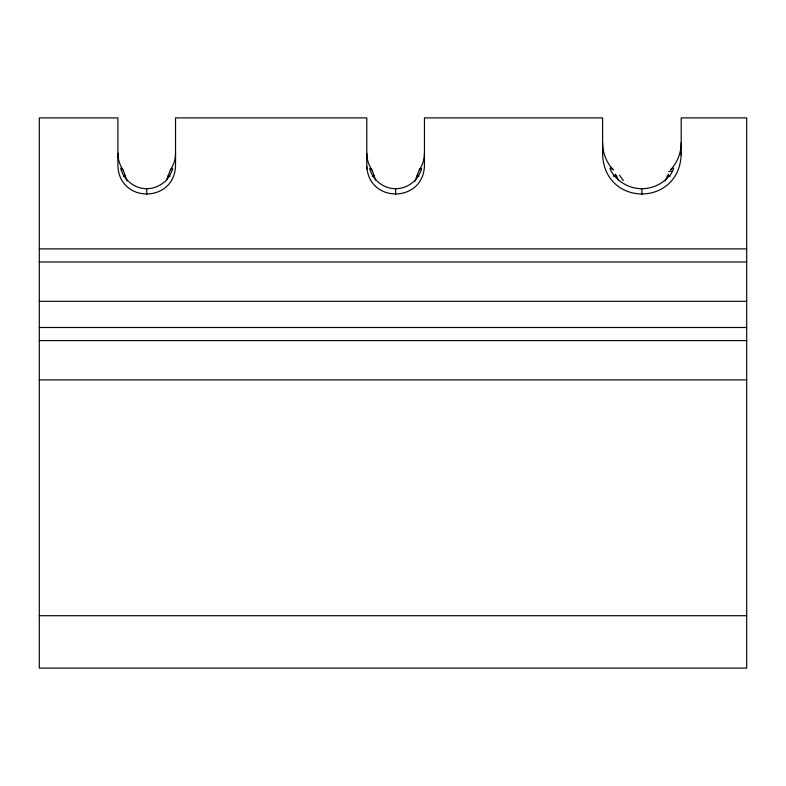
<?xml version="1.0" encoding="UTF-8"?>
<svg xmlns="http://www.w3.org/2000/svg" width="786" height="786" viewBox="0 0 786 786"><rect width="100%" height="100%" fill="white"/><g stroke="black" fill="none" stroke-linecap="round" stroke-linejoin="round"><path stroke-width="1.18" d="M681.197 152.435C681.295 207.769 602.498 207.769 602.597 152.435M175.533 153.299A29.239 29.21 0 0 1 170.385 169.884L166.455 180.259M424.44 153.299A29.239 29.21 0 0 1 419.282 169.884L415.106 180.947M668.493 174.237L665.133 180.918M171.142 169.059C176.359 164.638 166.642 181.998 163.999 182.214C157.239 188.178 147.326 190.3 138.758 187.451C130.014 184.641 122.793 177.096 120.661 168.135C124.227 168.961 125.141 177.587 127.234 180.947M420.097 168.99C425.206 164.893 415.509 181.939 412.896 182.214C406.215 188.109 396.449 190.261 387.94 187.54C379.127 184.838 371.896 177.331 369.597 168.401C372.564 167.654 374.087 177.744 375.885 180.259M420.038 169.059L419.282 169.874M170.817 169.412L170.375 169.874M681.197 154.95L681.197 117.9L746.7 117.9L746.7 668.1L39.3 668.1L39.3 117.9L117.9 117.9L117.9 163.92C117.291 203.947 176.143 203.947 175.543 163.92L175.543 117.9L366.797 117.9L366.797 163.92C366.197 203.947 425.049 203.947 424.44 163.92L424.44 117.9L602.597 117.9L602.597 153.732M612.166 169C605.986 164.549 615.104 177.518 616.46 178.019C623.308 185.005 633.094 189.004 642.869 188.689C652.744 188.463 662.372 183.855 668.847 176.408C671.283 174.58 677.011 164.028 670.605 169.805A39.811 39.772 0 0 0 681.187 142.738M123.441 176.123L125.593 176.123M167.84 176.123L170.189 176.123M372.151 176.123L374.5 176.123M416.747 176.123L419.017 176.123M613.208 176.123L616.617 176.123L618.356 180.23M667.186 176.123L670.163 176.123M39.3 248.897L746.7 248.897M39.3 262.003L746.7 262.003M39.3 301.303L746.7 301.303M39.3 327.497L746.7 327.497M39.3 340.603L746.7 340.603M39.3 379.903L746.7 379.903M39.3 615.703L746.7 615.703M612.304 169.108L613.286 169.874A39.811 39.772 0 0 1 602.616 142.738M616.617 176.123L615.31 174.237M641.897 188.709L641.897 194.555M395.623 188.709L395.623 194.555M366.797 166.534L366.797 168.941M146.717 188.709L146.717 194.555M668.631 171.486A55.639 10.11 -36.4 0 1 672.177 171.348M623.377 180.544A55.639 7.074 45.1 0 1 619.427 175.091M371.955 169.884A29.239 29.21 0 0 1 366.807 153.299M123.058 169.884A29.239 29.21 0 0 1 117.9 153.299"/></g></svg>
